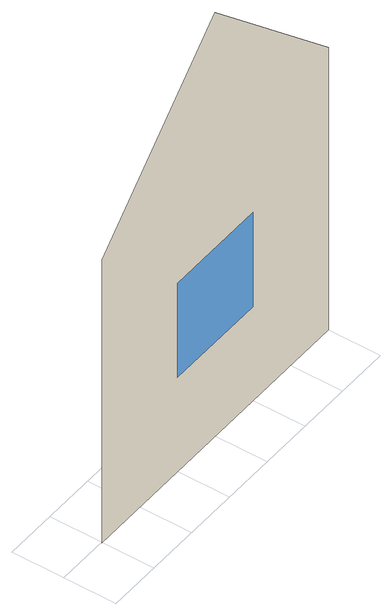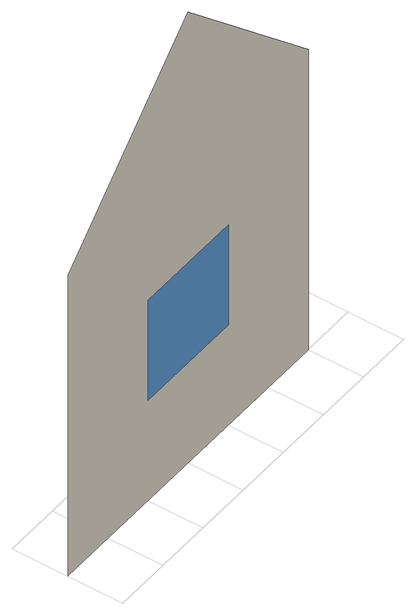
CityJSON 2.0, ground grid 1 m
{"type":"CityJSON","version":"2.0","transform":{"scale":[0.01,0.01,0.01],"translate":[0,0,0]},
"CityObjects":{
"building1":{"type":"Building","geometry":[{"type":"MultiSurface","lod":"3","boundaries":[[[0,1,2,3,4],[5,6,7,8]],[[7,6,5,8]]],"semantics":{"surfaces":[{"type":"WallSurface"},{"type":"Window"}],"values":[0,1]}}]}
},
"vertices":[
[600,0,0],[600,0,600],[300,0,900],[0,0,600],[0,0,0],[200,0,400],[400,0,400],[400,0,200],[200,0,200]
]}
